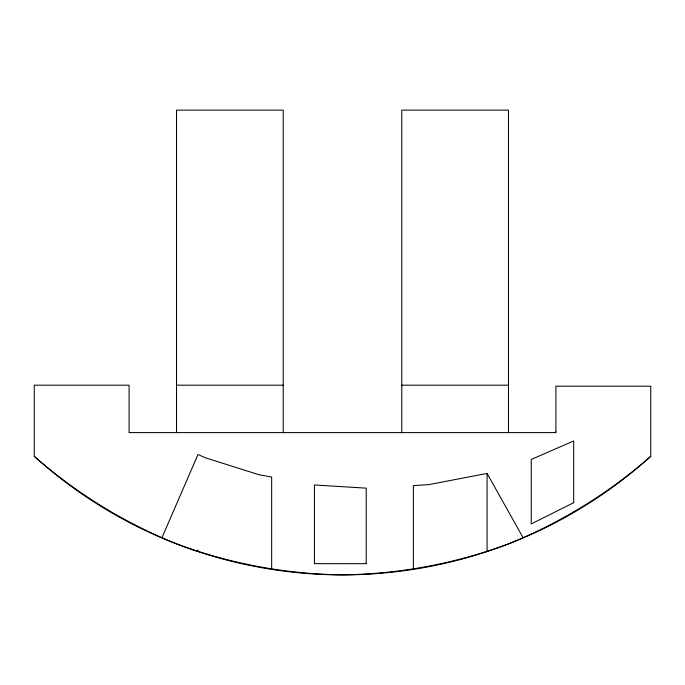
<?xml version="1.0" encoding="UTF-8"?>
<svg xmlns="http://www.w3.org/2000/svg" width="685" height="685" viewBox="0 0 685 685"><rect width="100%" height="100%" fill="white"/><g stroke="black" fill="none" stroke-linecap="round" stroke-linejoin="round"><path stroke-width="1.03" d="M162.165 537.271L198.008 454.455L205.192 457.734L258.844 474.679L271.662 477.068L271.662 568.704M650.75 456.313C608.383 493.542 559.996 523.254 507.628 544.215C454.729 563.746 398.893 574.116 342.5 574.869C286.107 574.116 230.271 563.746 177.372 544.215C125.004 523.254 76.617 493.542 34.25 456.313L34.25 385.184L129.097 385.184L129.097 432.603L555.903 432.603L555.903 386.194L650.75 386.194L650.75 456.313A460.003 460.003 0 0 1 34.25 456.313M554.696 432.603L555.903 432.047M522.835 537.271L487.078 473.412L428.656 484.663L413.355 485.596L413.355 568.704M176.516 385.184L283.222 385.184M401.778 385.184L508.484 385.184M573.688 511.704L573.688 512.157M508.484 432.603L508.484 110.131L401.778 110.131L401.778 432.603M487.078 473.412L487.078 550.706M283.222 432.603L283.222 110.131L176.516 110.131L176.516 432.603M198.008 550.132L198.008 550.731M573.688 502.67L531.243 523.948L531.243 459.455L573.688 440.977L573.688 502.67M366.218 563.669L314.424 563.669L314.424 484.971L366.218 488.148L366.218 563.669"/></g></svg>
